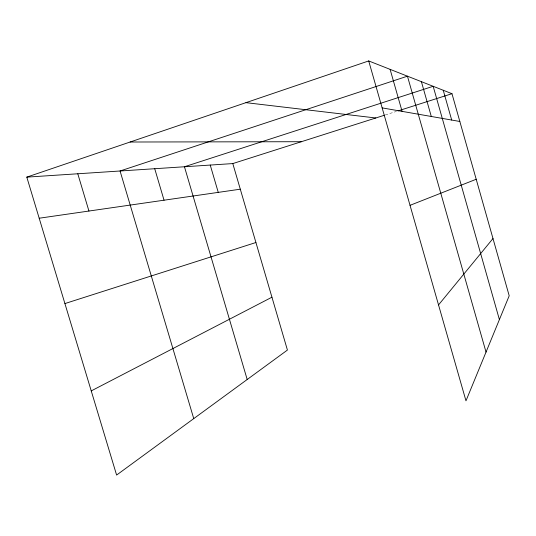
<?xml version="1.0" encoding="UTF-8"?>
<svg xmlns="http://www.w3.org/2000/svg" width="536" height="536" viewBox="0 0 536 536"><rect width="100%" height="100%" fill="white"/><g stroke="black" fill="none" stroke-linecap="round" stroke-linejoin="round"><path stroke-width="0.4" stroke-dasharray="2.68 2.01" d="M385.324 114.945L396.432 111.401"/><path stroke-width="0.8" d="M438.535 304.924L492.986 238.533M91.241 390.898L271.94 297.205M410.033 205.328L476.203 179.265M26.8 177.128L232.798 163.581L287.423 350.062L116.607 475.063L26.8 177.128L368.708 60.937L451.969 93.693L509.2 295.778L465.978 400.821L368.708 60.937M64.916 303.57L255.92 242.513M232.798 163.581L384.533 115.2M398.02 110.898L451.969 93.693M39.188 218.219L240.302 189.195M130.121 142.013L301.393 141.712M245.944 102.657L375.803 117.98M382.141 107.883L459.834 121.471M77.787 173.771L88.943 211.037M193.751 418.609L120.064 170.991L407.447 76.179L486.031 352.098M154.723 168.713L164.043 200.203M210.233 165.061L218.259 192.377M247.19 379.501L184.451 166.756L433.168 86.296L499.398 319.597M421.397 81.666L431.292 116.48M390.108 69.358L402.101 111.374M443.245 90.262L451.694 120.044"/></g></svg>
